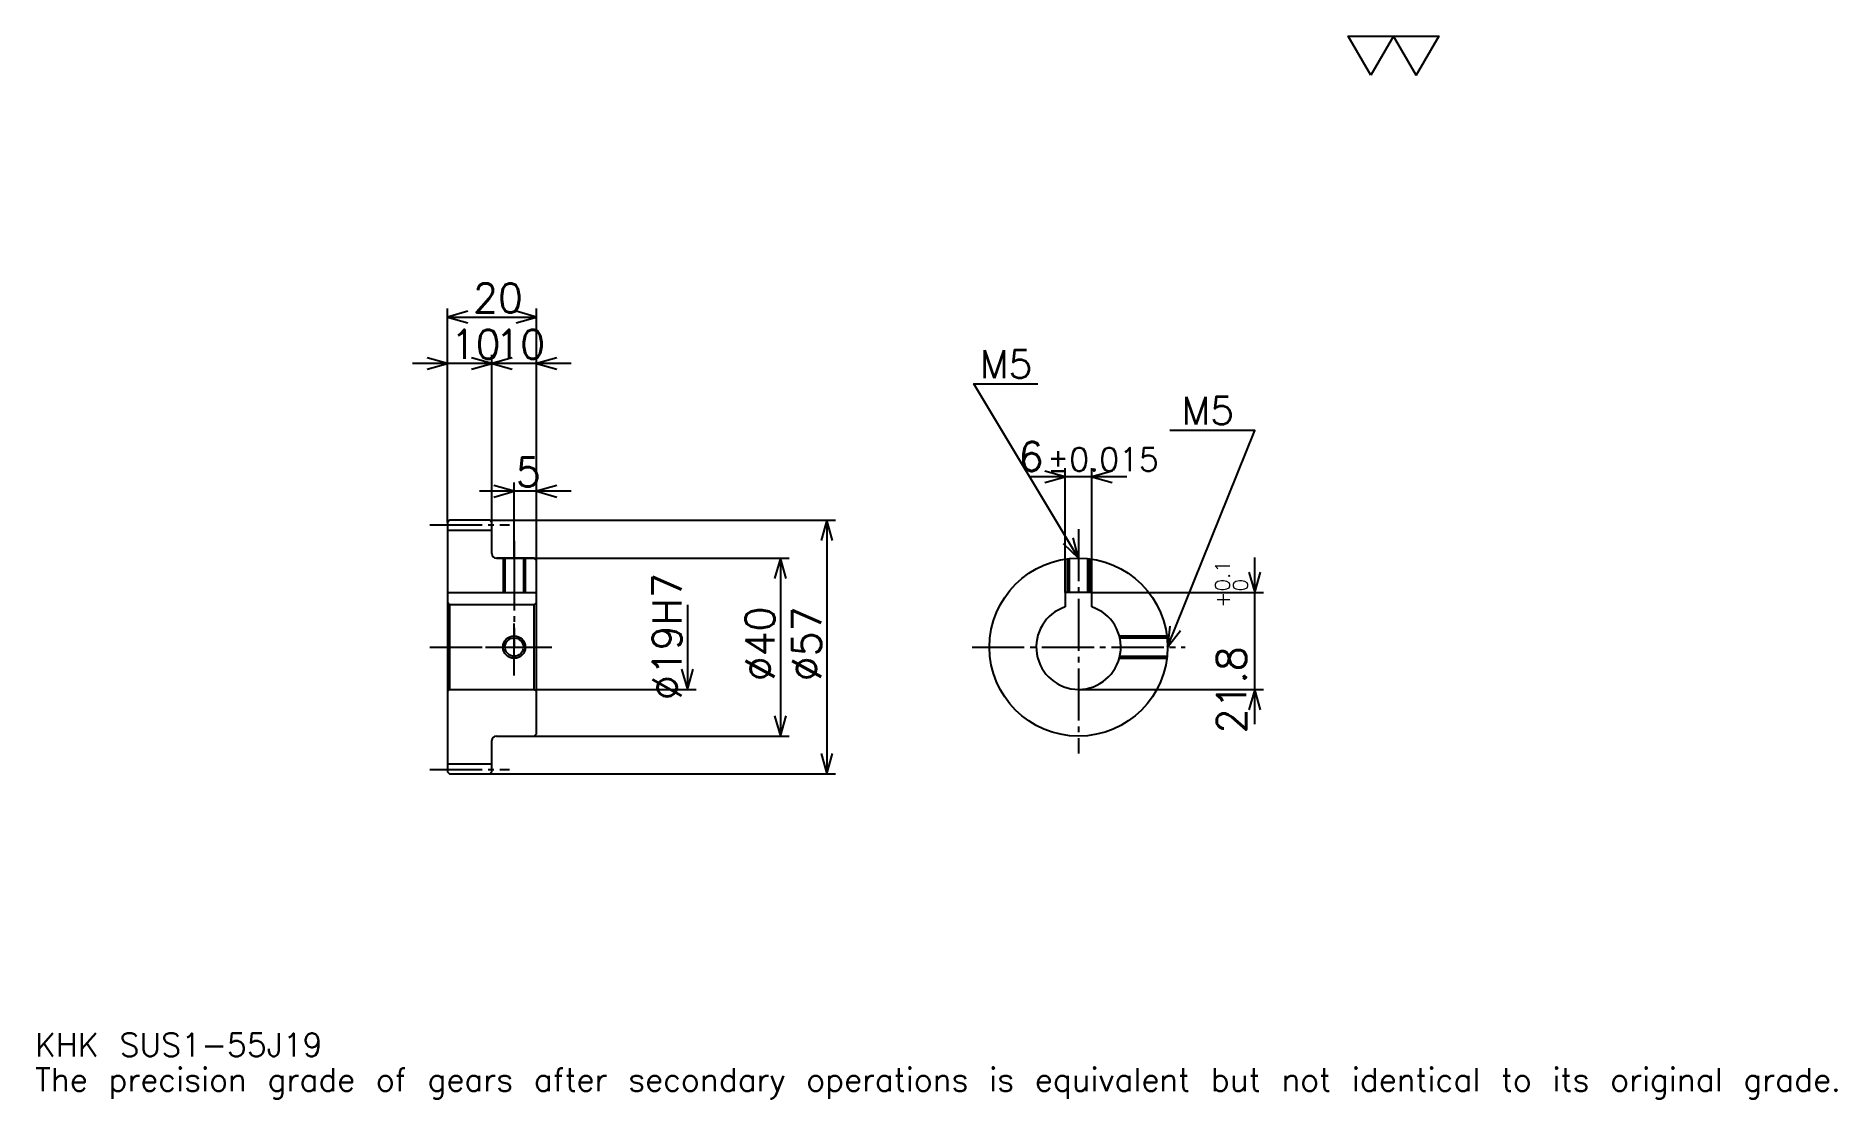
# Model space of a CAD drawing. Extents: x 13 to 418, y 5 to 244.
import ezdxf

# ---------------------------------------------------------------- set-up
doc = ezdxf.new("R2010")
doc.units = 0
doc.linetypes.add('DASHDOT', pattern=[15.652174, 11.73913, -1.304348, 1.304348, -1.304348])
doc.layers.get('0').update_dxf_attribs({"linetype": 'CONTINUOUS'})
doc.layers.add('DASHDOT', color=6, linetype='DASHDOT')
doc.styles.add('KANJI', font='TXT', dxfattribs={"bigfont": 'BIGFONT'})

msp = doc.modelspace()

# ---------------------------------------------------------------- linework, layer by layer
at = {"color": 5}
for p, q in [((105.652168, 134.804352), (105.652168, 182.41304)), ((125.652168, 134.804352), (125.652168, 182.41304)), ((105.652168, 180.456512), (125.652168, 180.456512)), ((123.478256, 170.021729), (97.82608, 170.021729)), ((133.478256, 170.021729), (107.82608, 170.021729)), ((115.652168, 134.804352), (115.652168, 171.978256)), ((244.391296, 118.604347), (244.391296, 146.521744)), ((250.391296, 118.604347), (250.391296, 146.521744)), ((120.652168, 134.804352), (120.652168, 143.282608)), ((258.217377, 144.565216), (236.565216, 144.565216)), ((133.478256, 141.32608), (112.82608, 141.32608)), ((105.652168, 134.304352), (105.652168, 134.804352)), ((115.152168, 134.804352), (125.652168, 134.804352)), ((115.652168, 134.304352), (115.652168, 134.804352)), ((120.652168, 126.304344), (120.652168, 134.804352)), ((120.652168, 126.304344), (120.652168, 134.804352)), ((125.652168, 134.804352), (192.82608, 134.804352)), ((125.652168, 125.804344), (125.652168, 134.804352)), ((190.869568, 134.804352), (190.869568, 77.804344)), ((116.652168, 126.304344), (125.652168, 126.304344)), ((125.652168, 126.304344), (182.391296, 126.304344)), ((180.434784, 126.304344), (180.434784, 86.304344)), ((286.956512, 88.978256), (286.956512, 126.430435)), ((250.391296, 118.604347), (288.913055, 118.604347)), ((159.565216, 115.804344), (159.565216, 96.804344)), ((125.652168, 96.804344), (161.521729, 96.804344)), ((247.391296, 96.804344), (288.913055, 96.804344)), ((116.652168, 86.304344), (125.652168, 86.304344)), ((125.652168, 86.304344), (182.391296, 86.304344)), ((115.152168, 77.804344), (125.652168, 77.804344)), ((125.652168, 77.804344), (192.82608, 77.804344))]:
    msp.add_line(p, q, dxfattribs=at)
at = {"color": 4}
for p, q in [((105.652168, 132.554352), (115.652168, 132.554352)), ((105.652168, 118.604347), (125.652168, 118.604347)), ((106.152168, 115.804344), (106.152168, 96.804344)), ((125.152168, 115.804344), (125.652168, 116.304344)), ((125.152168, 96.804344), (125.652168, 96.304344)), ((105.652168, 80.054344), (115.652168, 80.054344))]:
    msp.add_line(p, q, dxfattribs=at)
at = {"color": 7}
msp.add_lwpolyline([(313.043488, 234.782608), (307.956543, 243.600006), (328.304352, 243.600006), (323.217407, 234.782608), (318.130432, 243.600006), (313.043488, 234.782608)], dxfattribs=at)
at = {"color": 5}
for points in [[(110.217384, 181.760864), (105.652168, 180.456512), (110.217384, 179.152176)], [(121.086952, 179.152176), (125.652168, 180.456512), (121.086952, 181.760864)], [(101.086952, 168.717392), (105.652168, 170.021729), (101.086952, 171.32608)], [(111.086952, 168.717392), (115.652168, 170.021729), (111.086952, 171.32608)], [(120.217384, 171.32608), (115.652168, 170.021729), (120.217384, 168.717392)], [(130.217392, 171.32608), (125.652168, 170.021729), (130.217392, 168.717392)], [(247.391296, 126.304344), (223.91304, 165.434784), (238.260864, 165.434784)], [(267.391296, 106.304344), (286.956512, 155), (267.913055, 155)], [(239.82608, 143.260864), (244.391296, 144.565216), (239.82608, 145.869568)], [(254.956512, 145.869568), (250.391296, 144.565216), (254.956512, 143.260864)], [(116.086952, 140.021729), (120.652168, 141.32608), (116.086952, 142.630432)], [(130.217392, 142.630432), (125.652168, 141.32608), (130.217392, 140.021729)], [(192.173904, 130.23912), (190.869568, 134.804352), (189.565216, 130.23912)], [(243.924042, 129.547913), (247.391296, 126.304344), (246.16098, 130.890076)], [(181.73912, 121.739128), (180.434784, 126.304344), (179.130432, 121.739128)], [(285.652161, 123.169563), (286.956512, 118.604347), (288.260864, 123.169563)], [(267.882996, 111.026711), (267.391296, 106.304344), (270.303619, 110.054146)], [(158.260864, 101.36956), (159.565216, 96.804344), (160.869568, 101.36956)], [(288.260864, 92.239128), (286.956512, 96.804344), (285.652161, 92.239128)], [(179.130432, 90.86956), (180.434784, 86.304344), (181.73912, 90.86956)], [(189.565216, 82.36956), (190.869568, 77.804344), (192.173904, 82.36956)]]:
    msp.add_lwpolyline(points, dxfattribs=at)
at = {"color": 4}
for points in [[(115.652168, 127.304344), (115.652168, 134.304352), (115.152168, 134.804352), (106.152168, 134.804352), (105.652168, 134.304352), (105.652168, 96.304344)], [(116.652168, 86.304344), (125.152168, 86.304344), (125.652168, 86.804344), (125.652168, 125.804344), (125.152168, 126.304344), (116.652168, 126.304344)], [(118.152168, 126.304344), (118.152168, 118.604347)], [(118.587166, 126.304344), (118.587166, 118.604347)], [(122.717171, 126.304344), (122.717171, 118.604347)], [(123.152168, 126.304344), (123.152168, 118.604347)], [(244.891296, 118.604347), (244.891296, 126.147476)], [(245.326294, 118.604347), (245.326294, 126.197449)], [(249.456299, 118.604347), (249.456299, 126.197449)], [(249.891296, 118.604347), (249.891296, 126.147476)], [(250.391296, 115.318222), (250.391296, 118.604347), (244.391296, 118.604347), (244.391296, 115.318222)], [(105.652168, 96.304344), (106.152168, 96.804344), (125.152168, 96.804344), (125.152168, 115.804344), (106.152168, 115.804344), (105.652168, 116.304344)], [(256.556458, 108.804344), (267.234436, 108.804344)], [(256.664154, 108.369347), (267.284424, 108.369347)], [(256.556458, 103.804344), (267.234436, 103.804344)], [(256.664154, 104.239342), (267.284424, 104.239342)], [(105.652168, 96.304344), (105.652168, 78.304344), (106.152168, 77.804344), (115.152168, 77.804344), (115.652168, 78.304344), (115.652168, 85.304344)]]:
    msp.add_lwpolyline(points, dxfattribs=at)
for centre, radius in [((247.391296, 106.304344), 20), ((120.652168, 106.304344), 2.065)]:
    msp.add_circle(centre, radius, dxfattribs=at)
at = {"color": 7}
msp.add_circle((120.652168, 106.304344), 2.5, dxfattribs=at)
at = {"color": 4}
for centre, radius, start, end in [((116.652168, 127.304344), 1, 180, 270), ((247.391296, 106.304344), 9.5, 108.40848033, 71.59151967), ((116.652168, 85.304344), 1, 90, 180)]:
    msp.add_arc(centre, radius, start, end, dxfattribs=at)
at = {"layer": 'DASHDOT', "color": 7}
for p, q in [((101.739128, 133.804352), (119.565208, 133.804352)), ((247.391296, 132.82608), (247.391296, 82.391296)), ((120.652168, 126.304344), (120.652168, 106.304344)), ((101.739128, 106.304344), (129.565216, 106.304344)), ((223.478256, 106.304344), (271.304352, 106.304344)), ((101.739128, 78.804344), (119.565208, 78.804344))]:
    msp.add_line(p, q, dxfattribs=at)
for points in [[(120.652168, 130.217392), (120.652168, 114.691299)], [(120.652168, 99.891304), (120.652168, 112.717384)], [(114.23912, 106.304344), (127.065216, 106.304344)]]:
    msp.add_lwpolyline(points, dxfattribs=at)

# ---------------------------------------------------------------- texts
at = {"color": 7, "style": 'KANJI'}
for s, height, p in [('20', 6.521739, (111.41304, 181.5)), ('10', 6.521739, (106.41304, 171.065216)), ('10', 6.521739, (116.41304, 171.065216)), ('M5', 6.26087, (225.217377, 166.739136)), ('M5', 6.26087, (270.521729, 156.304352)), ('6', 6.521739, (233.929138, 145.869568)), ('%%p0.015', 5.217391, (240.384857, 145.869568)), ('5', 6.521739, (121.0326, 142.369568)), ('KHK SUS1-55J19', 5.217391, (13.043478, 14.347826)), ('The precision grade of gears after secondary operations is equivalent but not identical to its original grade.', 5.217391, (13.043478, 6.521739))]:
    msp.add_text(s, height=height, dxfattribs=at).set_placement(p)
for s, height, p in [('%%c19H7', 6.521739, (158.260864, 94.402168)), ('0.1', 3.26087, (281.347839, 118.809372)), ('+', 3.26087, (281.347839, 115.157196)), ('0', 3.26087, (285.391296, 118.809372)), ('%%c40', 6.521739, (179.130432, 98.641296)), ('%%c57', 6.521739, (189.565216, 98.641296)), ('21.8', 6.521739, (285, 86.928528))]:
    msp.add_text(s, height=height, rotation=90, dxfattribs=at).set_placement(p)

doc.saveas('drawing.dxf')
